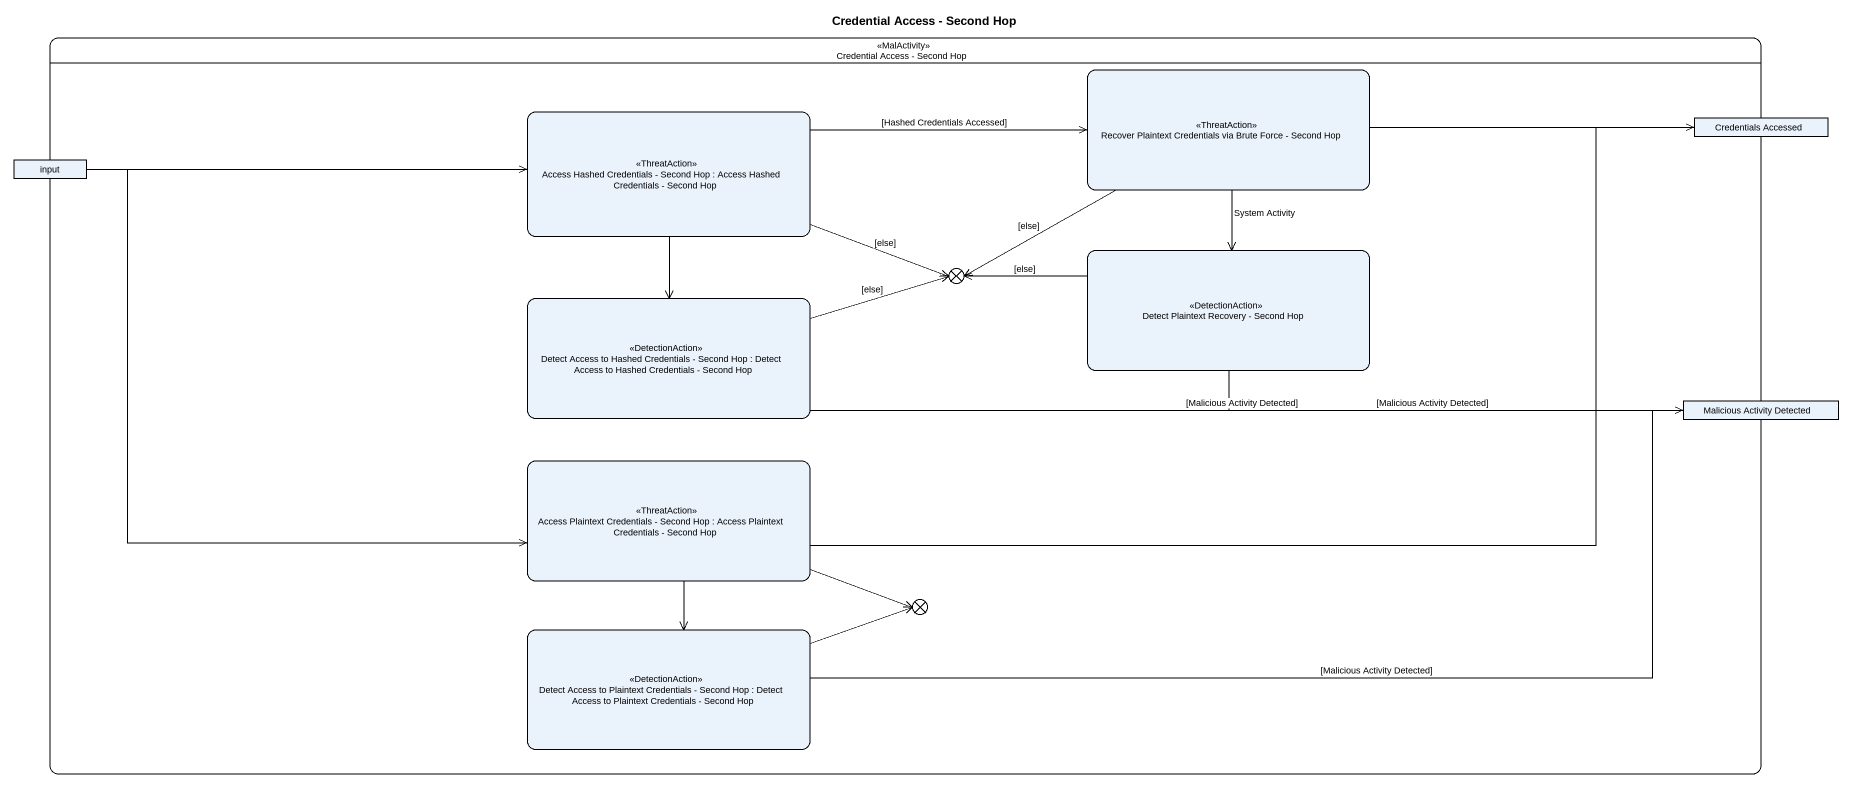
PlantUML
@startuml
title Credential Access - Second Hop
hide empty description
state "Credential Access - Second Hop" as Credential_Access_Second_Hop <<MalActivity>> {
  state "Recover Plaintext Credentials via Brute Force - Second Hop" as Recover_Plaintext <<ThreatAction>>
  state "Access Hashed Credentials - Second Hop : Access Hashed Credentials - Second Hop" as Access_Hashed_Credentials <<ThreatAction>>
  state "Credentials Accessed" as Credentials_Accessed <<object>>
  state input <<object>>
  state flowfinal1 <<end>>
  state "Detect Plaintext Recovery - Second Hop" as Detect_Plaintext_Recovery <<DetectionAction>>
  state "Detect Access to Hashed Credentials - Second Hop : Detect Access to Hashed Credentials - Second Hop" as Detect_Access_to_Hashed <<DetectionAction>>
  state "Malicious Activity Detected" as Malicious_Activity_Detected <<object>>
  state "Access Plaintext Credentials - Second Hop : Access Plaintext Credentials - Second Hop" as Access_Plaintext <<ThreatAction>>
  state "Detect Access to Plaintext Credentials - Second Hop : Detect Access to Plaintext Credentials - Second Hop" as Detect_Access_to_Plaintext <<DetectionAction>>
  state flowfinal2 <<end>>
}
Recover_Plaintext -right-> Credentials_Accessed
Recover_Plaintext -left-> flowfinal1 : [else]
Recover_Plaintext --> Detect_Plaintext_Recovery : System Activity
Access_Hashed_Credentials -right-> Recover_Plaintext : [Hashed Credentials Accessed]
Access_Hashed_Credentials -right-> flowfinal1 : [else]
Access_Hashed_Credentials --> Detect_Access_to_Hashed
input -right-> Access_Hashed_Credentials
input -right-> Access_Plaintext
Detect_Plaintext_Recovery -left-> flowfinal1 : [else]
Detect_Plaintext_Recovery -right-> Malicious_Activity_Detected : [Malicious Activity Detected]
Detect_Access_to_Hashed -right-> flowfinal1 : [else]
Detect_Access_to_Hashed -right-> Malicious_Activity_Detected : [Malicious Activity Detected]
Access_Plaintext -right-> Credentials_Accessed
Access_Plaintext --> Detect_Access_to_Plaintext
Access_Plaintext -right-> flowfinal2
Detect_Access_to_Plaintext -right-> Malicious_Activity_Detected : [Malicious Activity Detected]
Detect_Access_to_Plaintext -right-> flowfinal2
@enduml
